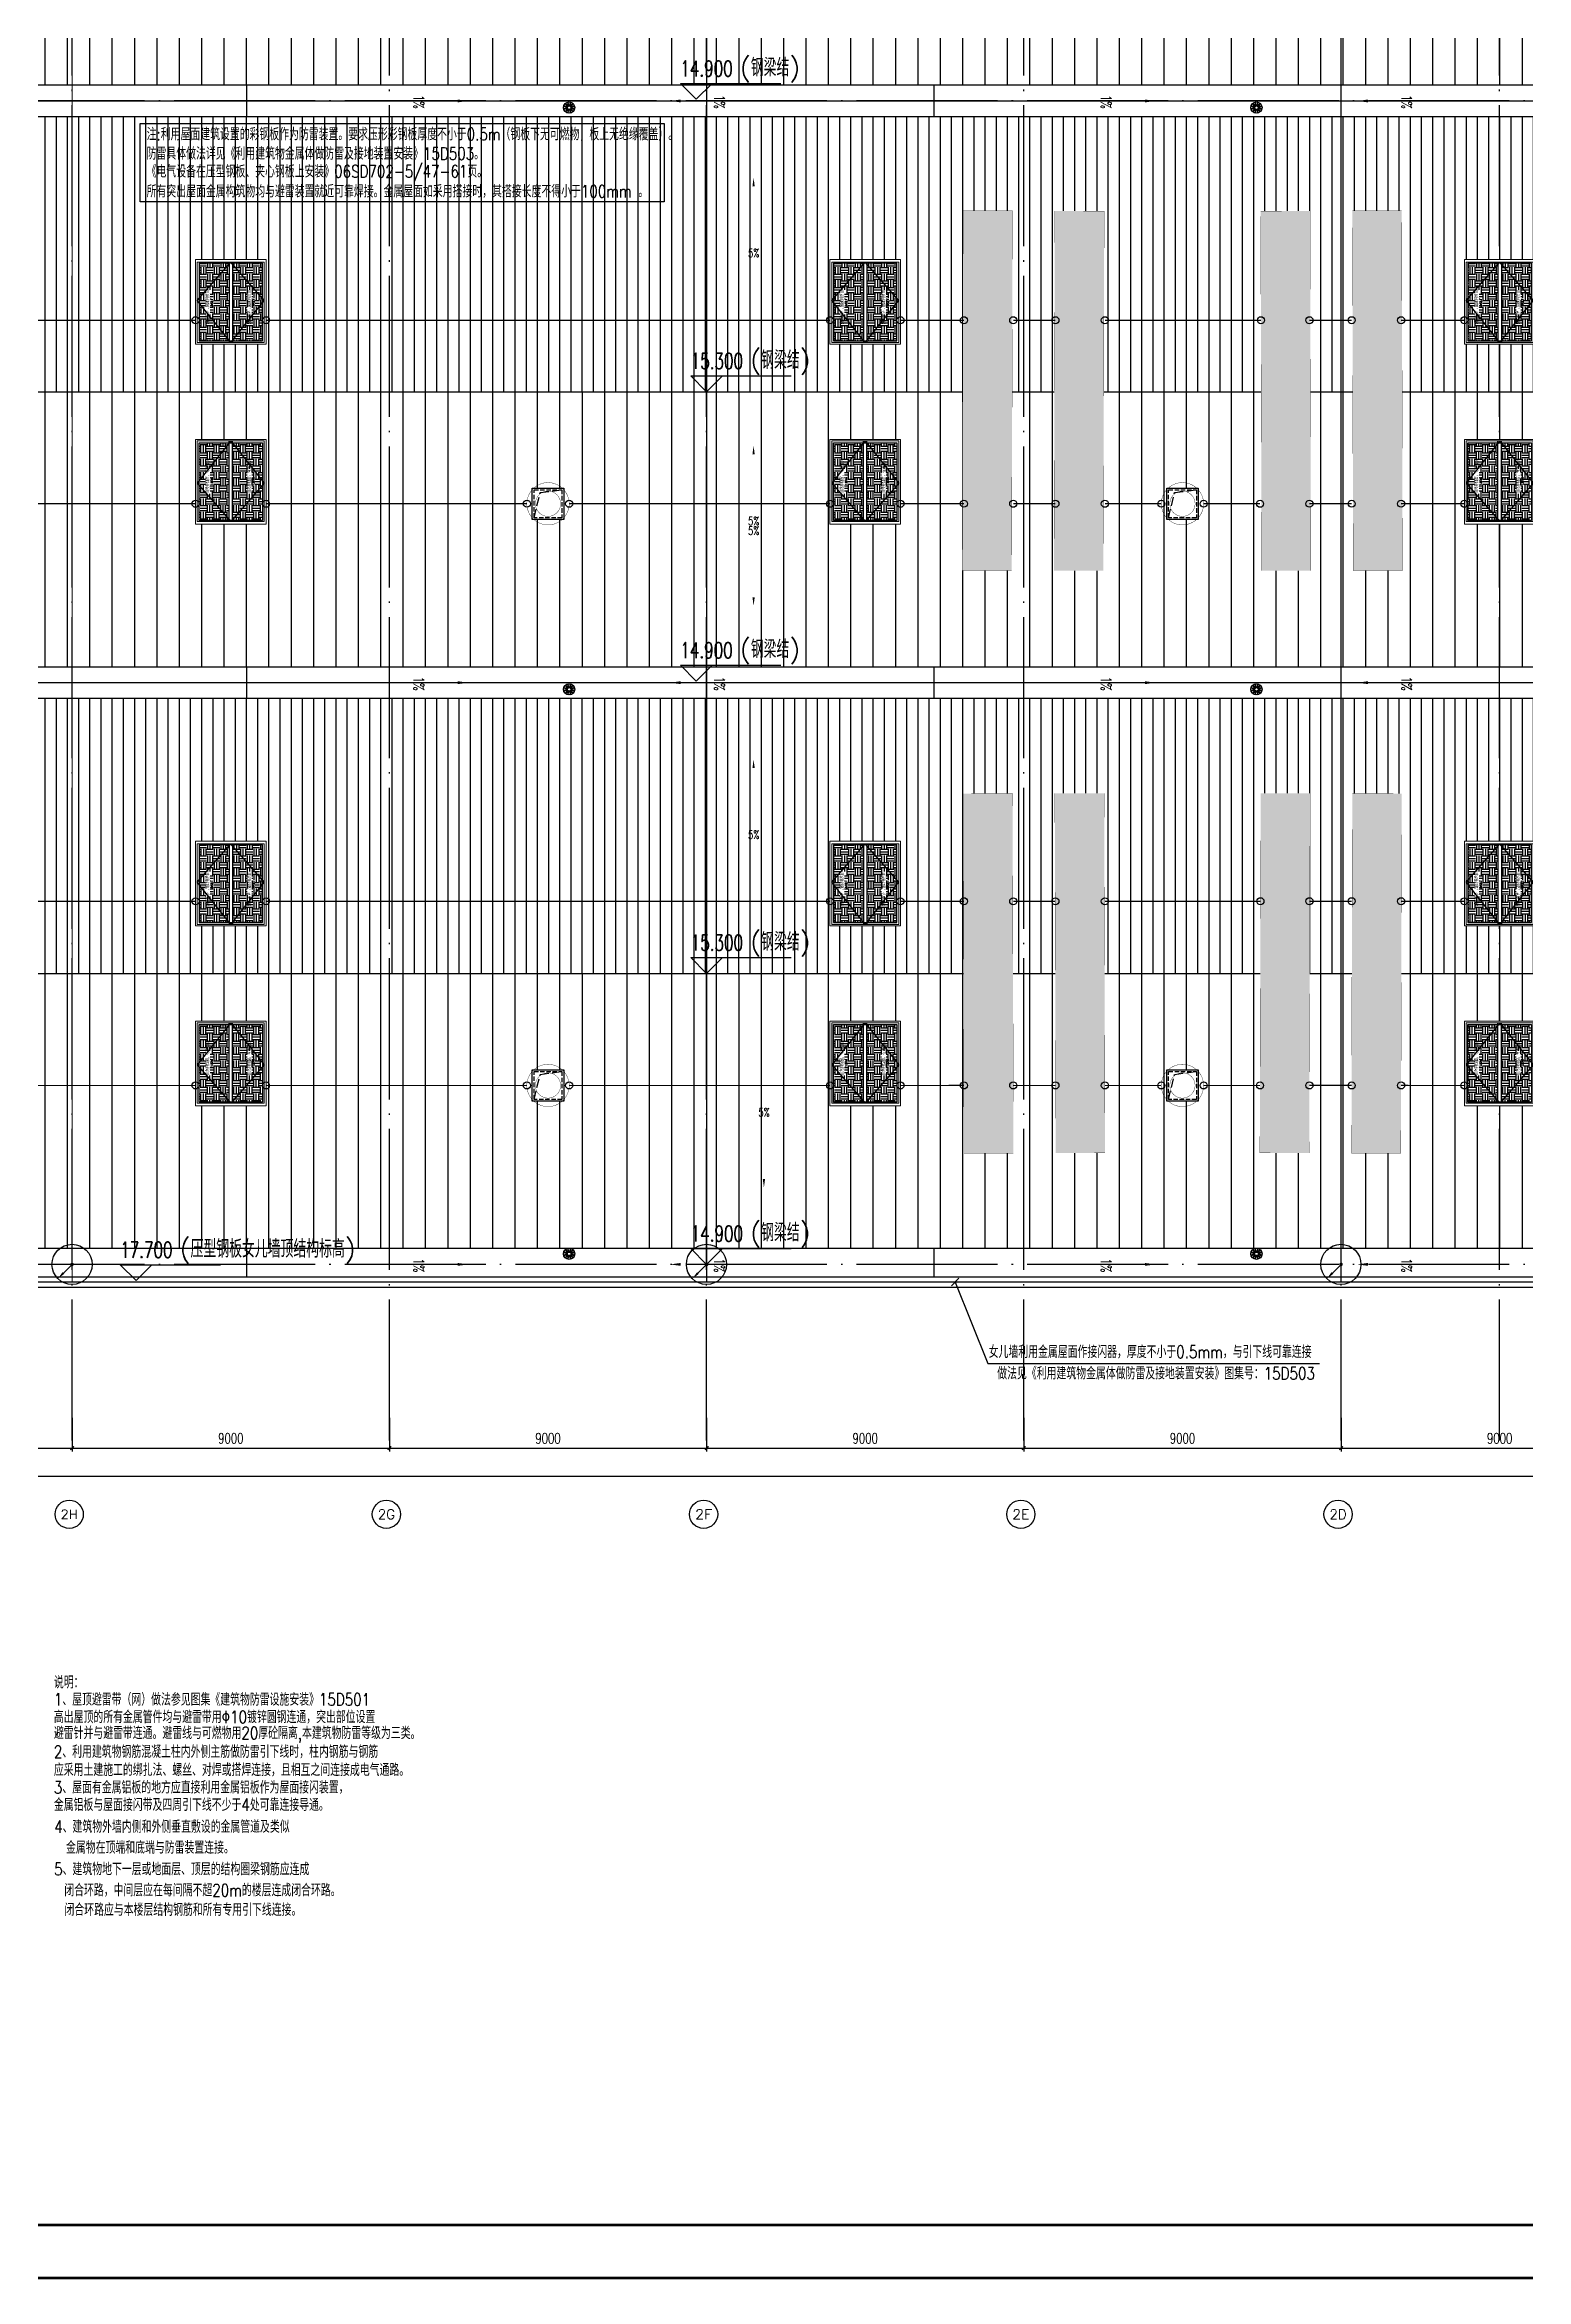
# Model space of a CAD drawing. Extents: x -1396510 to 1250330, y -1892470 to 1623980.
# Drawn here: x -192635 to -150598, y -957638 to -894254 of the extents above; entities that cross this region are included whole.
import ezdxf
from ezdxf.enums import TextEntityAlignment as Align

# ---------------------------------------------------------------- set-up
doc = ezdxf.new("R2010")
doc.units = 0
doc.header["$LTSCALE"] = 1000
doc.header["$MEASUREMENT"] = 0
for name, pattern in [('CENTER2', [1.125, 0.75, -0.125, 0.125, -0.125]), ('DASH', [0.35, 0.25, -0.1]), ('DOTE', [2.42, 2, -0.2, 0.02, -0.2]), ('HIDDEN', [9.525, 6.35, -3.175])]:
    doc.linetypes.add(name, pattern=pattern)
doc.layers.get('Defpoints').update_dxf_attribs({"color": 210})
for name, color, linetype in [('0-cxFrame', 155, 'Continuous'), ('99平面图例外参$0$A-HATCH-2', 251, 'Continuous'), ('A-AXIS-D', 1, 'Continuous'), ('A-AXIS-DOTE', 14, 'DOTE'), ('A-AXIS-SYMB', 3, 'Continuous'), ('A-DRAIN', 142, 'Continuous'), ('A-HATCH-2', 251, 'Continuous'), ('A-LIN-V', 9, 'Continuous'), ('A-SFCE', 30, 'Continuous'), ('A-WINDOW', 140, 'Continuous'), ('AS-COLN', 6, 'Continuous'), ('AS-结构边线层', 200, 'Continuous'), ('DIM-避雷', 3, 'Continuous'), ('E-电气标注', 84, 'Continuous'), ('LWIRE', 4, 'Continuous'), ('SPACE', 7, 'Continuous'), ('SPACE_HATCH', 8, 'Continuous'), ('TEL_TEXT', 7, 'Continuous'), ('WIRE-接地', 4, 'Continuous'), ('WIRE-照明', 1, 'Continuous'), ('WIRE-避雷', 4, 'Continuous'), ('参考线', 8, 'Continuous'), ('外框', 1, 'HIDDEN'), ('暖通', 7, 'Continuous'), ('虹吸雨水斗', 6, 'Continuous')]:
    doc.layers.add(name, color=color, linetype=linetype)
doc.layers.add('0-cxText', color=131, linetype='Continuous', lineweight=25)
doc.layers.add('成型线', color=3, linetype='Continuous', lineweight=18)
doc.layers.add('A-云线2', color=3, linetype='Continuous', plot=False)
doc.layers.add('A-加建区域', color=47, linetype='Continuous', plot=False)
doc.styles.add('_TCH_AXIS', font='COMPLEX', dxfattribs={"bigfont": 'GBCBIG'})
doc.styles.add('_TCH_DIM', font='SIMPLEX', dxfattribs={"bigfont": 'GBCBIG'})
doc.styles.add('_TCH_DIM_T3', font='SIMPLEX', dxfattribs={"width": 0.705882, "bigfont": 'GBCBIG'})
doc.styles.add('_TCH_SPACE', font='SIMPLEX', dxfattribs={"height": 5, "bigfont": 'GBCBIG'})
doc.styles.add('_TEL_DIM', font='SIMPLEX', dxfattribs={"width": 0.8, "height": 3.5, "bigfont": 'HZTXT'})
doc.styles.add('cx_tuming', font='simhei.ttf')
doc.styles.add('cx_tuqian1', font='')
doc.styles.get("Standard").update_dxf_attribs({"font": 'gbenor.shx', "bigfont": 'gbcbig.shx'})
doc.styles.add('黑体', font='simhei.ttf', dxfattribs={"height": 12})
doc.styles.get('cx_tuqian1').set_extended_font_data('SimSun')
doc.dimstyles.new('_TCH_ARCH&&100', dxfattribs={"dimtxt": 297.5, "dimasz": 100, "dimexe": 100, "dimexo": 100, "dimgap": 126.25, "dimtad": 1, "dimdec": 0, "dimzin": 0, "dimdsep": 46, "dimtxsty": '_TCH_DIM_T3', "dimblk": 'ARCHTICK', "dimcen": 0.09, "dimclrt": 7, "dimazin": 2, "dimtfac": 1, "dimtdec": 0, "dimtix": 1, "dimtmove": 2, "dimatfit": 3, "dimfxl": 0, "dimtolj": 1, "dimtzin": 0, "dimarcsym": 0})
pattern_1 = [(90, (-214845.8, -722570), (-317.5, 0), [])]
pattern_2 = [(90, (-214845.8, -722570), (-635, 0), [])]
pattern_3 = [(0, (0, 0), (187.5, 187.5), [187.5, -187.5]), (0, (0, 70.31), (187.5, 187.5), [187.5, -187.5]), (0, (0, 140.62), (187.5, 187.5), [187.5, -187.5]), (90, (23.44, 164.06), (-187.5, 187.5), [187.5, -187.5]), (90, (93.75, 164.06), (-187.5, 187.5), [187.5, -187.5]), (90, (164.06, 164.06), (-187.5, 187.5), [187.5, -187.5])]

# ---------------------------------------------------------------- blocks, each defined once
blk = doc.blocks.new('423213')
at = {"layer": 'A-AXIS-SYMB', "color": 8}
for p, q in [((327494, 689616), (327044, 690066)), ((327044, 690066), (329894, 690066)), ((327494, 689616), (327944, 690066))]:
    blk.add_line(p, q, dxfattribs=at)
at = {"layer": 'A-AXIS-SYMB', "color": 7, "style": '_TCH_DIM', "width": 0.705882}
blk.add_text('14.900', height=446.2, dxfattribs=at).set_placement((327043, 690266))
at = {"layer": 'A-AXIS-SYMB', "color": 7, "style": '_TCH_DIM'}
blk.add_text('(钢梁结)', height=506.4, dxfattribs=at).set_placement((328738, 690266))
blk = doc.blocks.new('w4243')
at = {"layer": 'A-AXIS-SYMB', "color": 8}
for p, q in [((327787, 697820), (327337, 698270)), ((327337, 698270), (330187, 698270)), ((327787, 697820), (328237, 698270))]:
    blk.add_line(p, q, dxfattribs=at)
at = {"layer": 'A-AXIS-SYMB', "color": 7, "style": '_TCH_DIM', "width": 0.705882}
blk.add_text('15.300', height=446.2, dxfattribs=at).set_placement((327337, 698470))
at = {"layer": 'A-AXIS-SYMB', "color": 7, "style": '_TCH_DIM'}
blk.add_text('(钢梁结)', height=506.4, dxfattribs=at).set_placement((329032, 698470))
blk = doc.blocks.new('“奔腾”虹吸雨水斗')
at = {"layer": '虹吸雨水斗', "color": 8, "lineweight": 25}
for p, q in [((946944, 86685), (947028, 86658)), ((947028, 86641), (946944, 86614)), ((947032, 86673), (946946, 86692)), ((946946, 86607), (947032, 86625)), ((946982, 86753), (947040, 86688)), ((947040, 86611), (946982, 86546)), ((947052, 86699), (946987, 86758)), ((946987, 86541), (947052, 86600)), ((947048, 86793), (947066, 86707)), ((947082, 86711), (947055, 86795)), ((947125, 86795), (947098, 86711)), ((947114, 86707), (947132, 86793)), ((947194, 86758), (947128, 86699)), ((947128, 86600), (947194, 86541)), ((947140, 86688), (947199, 86753)), ((947199, 86546), (947140, 86611)), ((947234, 86692), (947148, 86673)), ((947148, 86625), (947234, 86607)), ((947152, 86658), (947236, 86685)), ((947236, 86614), (947152, 86641)), ((947066, 86592), (947048, 86506)), ((947055, 86504), (947082, 86587)), ((947098, 86587), (947125, 86504)), ((947132, 86506), (947114, 86592))]:
    blk.add_line(p, q, dxfattribs=at)
for radius in [150, 47.6]:
    blk.add_circle((947090, 86649), radius, dxfattribs=at)
for centre, start, end in [((947025, 86649), 291.63817, 68.36747), ((947034, 86682), 261.63817, 38.36747), ((947034, 86617), 321.63817, 98.36747), ((947057, 86706), 231.63817, 8.36747), ((947057, 86593), 351.63817, 128.36747), ((947090, 86715), 201.63817, 338.36747), ((947123, 86706), 171.63817, 308.36747), ((947123, 86593), 51.63817, 188.36747), ((947147, 86682), 141.63817, 278.36747), ((947147, 86617), 81.63817, 218.36747), ((947155, 86649), 111.63817, 248.36747), ((947090, 86584), 21.63817, 158.36747)]:
    blk.add_arc(centre, 8.82, start, end, dxfattribs=at)
blk = doc.blocks.new('w4234233')
at = {"layer": 'A-AXIS-SYMB', "color": 8}
for points in [[(355546, 826830, 0, 0, 0), (355546, 825680, 0, 80, 0), (355546, 825980, 0, 0, 0)], [(355546, 818810, 0, 0, 0), (355546, 819960, 0, 80, 0), (355546, 819660, 0, 0, 0)]]:
    blk.add_lwpolyline(points, format="xyseb", dxfattribs=at)
at = {"layer": 'A-AXIS-SYMB', "color": 7, "style": '_TCH_DIM', "width": 0.705882}
for p in [(355376, 826935), (355376, 818407)]:
    blk.add_text('1%%%', height=297.5, dxfattribs=at).set_placement(p)
blk = doc.blocks.new('w42343eeee')
blk.add_wipeout([(367285, 568212), (365883, 568215), (365906, 578415), (367306, 578412)]).dxf.layer = '参考线'
at = {"layer": '99平面图例外参$0$A-HATCH-2'}
h = blk.add_hatch(dxfattribs=at)
h.set_pattern_fill('ANSI33', color=256, scale=75)
h.set_pattern_definition([(45, (1135667.22, 924695.12), (-168.3798, 168.3798), []), (45, (1135835.6, 924695.12), (-168.3798, 168.3798), [119.0625, -59.53125])])
h.paths.add_polyline_path([(366843, 550430), (365843, 550432)])
h.paths.add_polyline_path([(365906, 578415), (367306, 578412), (367283, 568212), (365883, 568215)])
at = {"layer": 'E-电气标注', "color": 1, "const_width": 5}
blk.add_lwpolyline([(365906, 578415), (365883, 568215), (367283, 568212), (367306, 578412)], close=True, dxfattribs=at)
blk = doc.blocks.new('44')
blk.add_wipeout([(277496, 745320), (279896, 745320), (279896, 747320), (277496, 747320)]).dxf.layer = '参考线'
at = {"layer": 'SPACE_HATCH'}
h = blk.add_hatch(dxfattribs=at)
h.set_pattern_fill('土壤', color=8, scale=50, style=0)
h.set_pattern_definition(pattern_3)
h.paths.add_polyline_path([(277596, 746370), (279796, 746370), (279796, 747220), (277596, 747220)])
h.paths.add_polyline_path([(278352, 746904), (279057, 746904), (279057, 747034), (278352, 747034)])
h.paths.add_polyline_path([(278591, 746811), (278817, 746811), (278817, 746895), (278591, 746895)])
h = blk.add_hatch(dxfattribs=at)
h.set_pattern_fill('土壤', color=8, scale=50, style=0)
h.set_pattern_definition(pattern_3)
h.paths.add_polyline_path([(277596, 746270), (279796, 746270), (279796, 745420), (277596, 745420)])
h.paths.add_polyline_path([(278352, 745724), (279057, 745724), (279057, 745854), (278352, 745854)])
h.paths.add_polyline_path([(278591, 745631), (278817, 745631), (278817, 745715), (278591, 745715)])
at = {"color": 2}
for p, q in [((277566, 746370), (279851, 746370)), ((277566, 746270), (279851, 746270))]:
    blk.add_line(p, q, dxfattribs=at)
at = {"layer": 'A-SFCE'}
blk.add_lwpolyline([(277596, 747220), (279796, 747220), (279796, 745420), (277596, 745420)], close=True, dxfattribs=at)
at = {"layer": '外框', "color": 8}
for points in [[(279851, 746320), (278658, 747270), (277566, 746320)], [(279851, 746320), (278658, 745370), (277566, 746320)]]:
    blk.add_lwpolyline(points, dxfattribs=at)
at = {"layer": '成型线'}
blk.add_line((279896, 745320), (279896, 747320), dxfattribs=at)
blk.add_lwpolyline([(279896, 745320), (277496, 745320), (277496, 747320), (279896, 747320)], dxfattribs=at)
blk.add_lwpolyline([(279851, 745370), (279851, 747270), (277566, 747270), (277566, 745370)], close=True, dxfattribs=at)
at = {"layer": 'SPACE', "color": 8, "style": '_TCH_SPACE'}
for p in [(278365, 746930), (278365, 745750)]:
    blk.add_text('自然排烟窗，有效面积', height=96.5, dxfattribs=at).set_placement(p)
at = {"layer": 'SPACE', "color": 8, "style": '_TCH_SPACE', "width": 0.705882}
for s, height, p in [('1.87m', 59.5, (278600, 746828)), ('2', 29.8, (278792, 746863)), ('1.87m', 59.5, (278600, 745648)), ('2', 29.8, (278792, 745683))]:
    blk.add_text(s, height=height, dxfattribs=at).set_placement(p)
blk = doc.blocks.new('eeee')
at = {"layer": 'A-LIN-V'}
blk.add_blockref('44', (16550, 81000), dxfattribs=at)
at = {"layer": 'A-LIN-V', "xscale": -0.9999999999999998}
blk.add_blockref('44', (579042, 81000), dxfattribs=at)
blk = doc.blocks.new('fengji')
blk.add_wipeout([(-445, 445), (445, 445), (445, -445), (-445, -445)]).dxf.layer = '参考线'
at = {"layer": 'A-HATCH-2', "color": 8, "const_width": 10}
for points in [[(0, -600, -1), (0, 600, -1)], [(0, -600, 1), (0, 600, 1)]]:
    blk.add_lwpolyline(points, format="xyb", dxfattribs=at)
at = {"layer": 'A-HATCH-2', "color": 8, "linetype": 'DASH', "const_width": 10}
for points in [[(0, -358, -1), (0, 358, -1)], [(0, -358, 1), (0, 358, 1)]]:
    blk.add_lwpolyline(points, format="xyb", dxfattribs=at)
at = {"layer": 'AS-COLN', "ltscale": 0.5}
blk.add_lwpolyline([(-445, 445), (445, 445), (445, -445), (-445, -445)], close=True, dxfattribs=at)
at = {"layer": 'AS-COLN', "linetype": 'DASH', "ltscale": 0.5}
blk.add_lwpolyline([(-395, 395), (395, 395), (395, -395), (-395, -395)], close=True, dxfattribs=at)
at = {"layer": 'AS-结构边线层', "color": 8, "linetype": 'DASH'}
blk.add_lwpolyline([(395, 395), (225, -315), (-395, -395)], dxfattribs=at)
blk = doc.blocks.new('_ArchTick')
at = {"color": 0, "linetype": 'ByBlock', "const_width": 0.4}
blk.add_lwpolyline([(-0.5, -0.5), (0.5, 0.5)], dxfattribs=at)
blk = doc.blocks.new('*D5869')
at = {"layer": 'A-AXIS-D', "color": 0, "lineweight": -2, "transparency": 16777216}
for p, q in [((84300, -86850), (84300, -87810)), ((93300, -86850), (93300, -87810)), ((84300, -87710), (93300, -87710))]:
    blk.add_line(p, q, dxfattribs=at)
at = {"layer": 'Defpoints', "color": 0, "transparency": 16777216}
for p in [(84300, -86750), (93300, -86750), (93300, -87710)]:
    blk.add_point(p, dxfattribs=at)
at = {"layer": 'A-AXIS-D', "color": 0, "lineweight": -2, "transparency": 16777216, "xscale": 100, "yscale": 100, "zscale": 100, "rotation": 180}
blk.add_blockref('_ArchTick', (84300, -87710), dxfattribs=at)
at = {"layer": 'A-AXIS-D', "color": 0, "lineweight": -2, "transparency": 16777216, "xscale": 100, "yscale": 100, "zscale": 100}
blk.add_blockref('_ArchTick', (93300, -87710), dxfattribs=at)
at = {"layer": 'A-AXIS-D', "color": 7, "transparency": 16777216, "insert": (88800, -87435), "char_height": 297.5, "attachment_point": 5, "style": '_TCH_DIM_T3'}
blk.add_mtext('\\A1;9000', dxfattribs=at)
blk = doc.blocks.new('*D5870')
at = {"layer": 'A-AXIS-D', "color": 0, "lineweight": -2, "transparency": 16777216}
for p, q in [((93300, -86850), (93300, -87810)), ((102300, -86850), (102300, -87810)), ((93300, -87710), (102300, -87710))]:
    blk.add_line(p, q, dxfattribs=at)
at = {"layer": 'Defpoints', "color": 0, "transparency": 16777216}
for p in [(93300, -86750), (102300, -86750), (102300, -87710)]:
    blk.add_point(p, dxfattribs=at)
at = {"layer": 'A-AXIS-D', "color": 0, "lineweight": -2, "transparency": 16777216, "xscale": 100, "yscale": 100, "zscale": 100, "rotation": 180}
blk.add_blockref('_ArchTick', (93300, -87710), dxfattribs=at)
at = {"layer": 'A-AXIS-D', "color": 0, "lineweight": -2, "transparency": 16777216, "xscale": 100, "yscale": 100, "zscale": 100}
blk.add_blockref('_ArchTick', (102300, -87710), dxfattribs=at)
at = {"layer": 'A-AXIS-D', "color": 7, "transparency": 16777216, "insert": (97800, -87435), "char_height": 297.5, "attachment_point": 5, "style": '_TCH_DIM_T3'}
blk.add_mtext('\\A1;9000', dxfattribs=at)
blk = doc.blocks.new('*D5871')
at = {"layer": 'A-AXIS-D', "color": 0, "lineweight": -2, "transparency": 16777216}
for p, q in [((102300, -86850), (102300, -87810)), ((111300, -86850), (111300, -87810)), ((102300, -87710), (111300, -87710))]:
    blk.add_line(p, q, dxfattribs=at)
at = {"layer": 'Defpoints', "color": 0, "transparency": 16777216}
for p in [(102300, -86750), (111300, -86750), (111300, -87710)]:
    blk.add_point(p, dxfattribs=at)
at = {"layer": 'A-AXIS-D', "color": 0, "lineweight": -2, "transparency": 16777216, "xscale": 100, "yscale": 100, "zscale": 100, "rotation": 180}
blk.add_blockref('_ArchTick', (102300, -87710), dxfattribs=at)
at = {"layer": 'A-AXIS-D', "color": 0, "lineweight": -2, "transparency": 16777216, "xscale": 100, "yscale": 100, "zscale": 100}
blk.add_blockref('_ArchTick', (111300, -87710), dxfattribs=at)
at = {"layer": 'A-AXIS-D', "color": 7, "transparency": 16777216, "insert": (106800, -87435), "char_height": 297.5, "attachment_point": 5, "style": '_TCH_DIM_T3'}
blk.add_mtext('\\A1;9000', dxfattribs=at)
blk = doc.blocks.new('*D5872')
at = {"layer": 'A-AXIS-D', "color": 0, "lineweight": -2, "transparency": 16777216}
for p, q in [((111300, -86850), (111300, -87810)), ((120300, -86850), (120300, -87810)), ((111300, -87710), (120300, -87710))]:
    blk.add_line(p, q, dxfattribs=at)
at = {"layer": 'Defpoints', "color": 0, "transparency": 16777216}
for p in [(111300, -86750), (120300, -86750), (120300, -87710)]:
    blk.add_point(p, dxfattribs=at)
at = {"layer": 'A-AXIS-D', "color": 0, "lineweight": -2, "transparency": 16777216, "xscale": 100, "yscale": 100, "zscale": 100, "rotation": 180}
blk.add_blockref('_ArchTick', (111300, -87710), dxfattribs=at)
at = {"layer": 'A-AXIS-D', "color": 0, "lineweight": -2, "transparency": 16777216, "xscale": 100, "yscale": 100, "zscale": 100}
blk.add_blockref('_ArchTick', (120300, -87710), dxfattribs=at)
at = {"layer": 'A-AXIS-D', "color": 7, "transparency": 16777216, "insert": (115800, -87435), "char_height": 297.5, "attachment_point": 5, "style": '_TCH_DIM_T3'}
blk.add_mtext('\\A1;9000', dxfattribs=at)
blk = doc.blocks.new('*D5873')
at = {"layer": 'A-AXIS-D', "color": 0, "lineweight": -2, "transparency": 16777216}
for p, q in [((120300, -86850), (120300, -87810)), ((129300, -86850), (129300, -87810)), ((120300, -87710), (129300, -87710))]:
    blk.add_line(p, q, dxfattribs=at)
at = {"layer": 'Defpoints', "color": 0, "transparency": 16777216}
for p in [(120300, -86750), (129300, -86750), (129300, -87710)]:
    blk.add_point(p, dxfattribs=at)
at = {"layer": 'A-AXIS-D', "color": 0, "lineweight": -2, "transparency": 16777216, "xscale": 100, "yscale": 100, "zscale": 100, "rotation": 180}
blk.add_blockref('_ArchTick', (120300, -87710), dxfattribs=at)
at = {"layer": 'A-AXIS-D', "color": 0, "lineweight": -2, "transparency": 16777216, "xscale": 100, "yscale": 100, "zscale": 100}
blk.add_blockref('_ArchTick', (129300, -87710), dxfattribs=at)
at = {"layer": 'A-AXIS-D', "color": 7, "transparency": 16777216, "insert": (124800, -87435), "char_height": 297.5, "attachment_point": 5, "style": '_TCH_DIM_T3'}
blk.add_mtext('\\A1;9000', dxfattribs=at)
blk = doc.blocks.new('*D5874')
at = {"layer": 'A-AXIS-D', "color": 0, "lineweight": -2, "transparency": 16777216}
for p, q in [((129300, -86850), (129300, -87810)), ((138300, -86850), (138300, -87810)), ((129300, -87710), (138300, -87710))]:
    blk.add_line(p, q, dxfattribs=at)
at = {"layer": 'Defpoints', "color": 0, "transparency": 16777216}
for p in [(129300, -86750), (138300, -86750), (138300, -87710)]:
    blk.add_point(p, dxfattribs=at)
at = {"layer": 'A-AXIS-D', "color": 0, "lineweight": -2, "transparency": 16777216, "xscale": 100, "yscale": 100, "zscale": 100, "rotation": 180}
blk.add_blockref('_ArchTick', (129300, -87710), dxfattribs=at)
at = {"layer": 'A-AXIS-D', "color": 0, "lineweight": -2, "transparency": 16777216, "xscale": 100, "yscale": 100, "zscale": 100}
blk.add_blockref('_ArchTick', (138300, -87710), dxfattribs=at)
at = {"layer": 'A-AXIS-D', "color": 7, "transparency": 16777216, "insert": (133800, -87435), "char_height": 297.5, "attachment_point": 5, "style": '_TCH_DIM_T3'}
blk.add_mtext('\\A1;9000', dxfattribs=at)
blk = doc.blocks.new('*D5878')
at = {"layer": 'A-AXIS-D', "color": 0, "lineweight": -2, "transparency": 16777216}
for p, q in [((-900, -86950), (-900, -88610)), ((157100, -86950), (157100, -88610)), ((-900, -88510), (157100, -88510))]:
    blk.add_line(p, q, dxfattribs=at)
at = {"layer": 'Defpoints', "color": 0, "transparency": 16777216}
for p in [(-900, -86850), (157100, -86850), (157100, -88510)]:
    blk.add_point(p, dxfattribs=at)
at = {"layer": 'A-AXIS-D', "color": 0, "lineweight": -2, "transparency": 16777216, "xscale": 100, "yscale": 100, "zscale": 100, "rotation": 180}
blk.add_blockref('_ArchTick', (-900, -88510), dxfattribs=at)
at = {"layer": 'A-AXIS-D', "color": 0, "lineweight": -2, "transparency": 16777216, "xscale": 100, "yscale": 100, "zscale": 100}
blk.add_blockref('_ArchTick', (157100, -88510), dxfattribs=at)
at = {"layer": 'A-AXIS-D', "color": 7, "transparency": 16777216, "insert": (78100, -88235), "char_height": 297.5, "attachment_point": 5, "style": '_TCH_DIM_T3'}
blk.add_mtext('\\A1;158000', dxfattribs=at)
blk = doc.blocks.new('$TelecSys$00000080')
for p, q in [((-0.7, -0.7), (0, 0)), ((0.1, 0.1), (0.1, 0.1)), ((-0.1, -0.1), (-0.1, -0.1))]:
    blk.add_line(p, q)
at = {"const_width": 0.142}
blk.add_lwpolyline([(0.07, 0, 1), (-0.07, 0, 1)], format="xyb", close=True, dxfattribs=at)
blk.add_solid([(-0.63, -0.77), (-0.77, -0.63), (-1.15, -1.15)])
at = {"width": 0.8, "flags": 9}
blk.add_attdef('A', (0, 0), '', height=0.00002, rotation=180, dxfattribs=at)
blk = doc.blocks.new('$TelecSys$00000010')
blk.add_circle((0, 0, 0), 1)
blk = doc.blocks.new('TK22.A0+1 L(Dragon)')
at = {"layer": '0-cxFrame', "color": 7, "const_width": 0.5}
blk.add_lwpolyline([(0, 0), (-1485, 0), (-1485, 841), (0, 841)], close=True, dxfattribs=at)
at = {"layer": '0-cxFrame', "const_width": 0.5}
blk.add_lwpolyline([(-80, 10), (-1465, 10), (-1465, 831), (-80, 831)], close=True, dxfattribs=at)
at = {"style": '黑体', "flags": 4}
blk.add_attdef('图幅', text='', height=3.3, dxfattribs=at).set_placement((-40, 3), align=Align.RIGHT)
at = {"layer": '0-cxText', "flags": 4}
for tag, height, style, p in [('建设单位', 3.5, 'cx_tuming', (-45, 240)), ('项目名称', 3.5, 'cx_tuming', (-45, 210)), ('子项名称', 3.5, 'cx_tuming', (-45, 180)), ('工程编号', 3.3, 'cx_tuqian1', (-35, 165)), ('图名1', 3.5, 'cx_tuming', (-45, 87)), ('图名2', 3.5, 'cx_tuming', (-45, 79)), ('图名3', 3.5, 'cx_tuming', (-45, 71)), ('出图日期', 3.3, 'cx_tuqian1', (-39, 60)), ('专业', 3.3, 'cx_tuqian1', (-55, 52)), ('图号', 3.3, 'cx_tuqian1', (-55, 44)), ('版次', 3.3, 'cx_tuqian1', (-20, 44))]:
    blk.add_attdef(tag, text='', height=height, dxfattribs=dict(at, style=style)).set_placement(p, align=Align.MIDDLE)
at = {"layer": 'Defpoints', "color": 6, "flags": 4}
for tag, height, style, p in [('tufu', 3.3, '黑体', (-12, 12)), ('dwfname', 4, 'cx_tuqian1', (-80, 3))]:
    blk.add_attdef(tag, text='', height=height, dxfattribs=dict(at, style=style)).set_placement(p, align=Align.RIGHT)
blk = doc.blocks.new('世赫2#厂房屋顶0821')
at = {"layer": 'A-HATCH-2'}
h = blk.add_hatch(dxfattribs=at)
h.set_pattern_fill('ANSI31', color=256, scale=400, angle=45)
h.set_pattern_definition(pattern_2)
h.paths.add_polyline_path([(19034.2, -41250), (151569.9, -41250), (156800, -41250), (156800, -49050), (5504.5, -49050), (8034.7, -41250), (22714.2, -41250)])
h = blk.add_hatch(dxfattribs=at)
h.set_pattern_fill('ANSI31', color=256, scale=200, angle=45)
h.set_pattern_definition(pattern_1)
h.paths.add_polyline_path([(19034.2, -57750), (151569.9, -57750), (156800, -57750), (156800, -49950), (5212.5, -49950), (2682.3, -57750), (22714.2, -57750)])
h = blk.add_hatch(dxfattribs=at)
h.set_pattern_fill('ANSI31', color=256, scale=400, angle=45)
h.set_pattern_definition(pattern_2)
h.paths.add_polyline_path([(19034.2, -57750), (151569.9, -57750), (156800, -57750), (156800, -65550), (152.1, -65550), (2682.3, -57750), (22714.2, -57750)])
h = blk.add_hatch(dxfattribs=at)
h.set_pattern_fill('ANSI31', color=256, scale=200, angle=45)
h.set_pattern_definition(pattern_1)
h.paths.add_polyline_path([(19034.2, -74250), (151569.9, -74250), (156800, -74250), (156800, -66450), (-300, -66450), (-300, -68300), (-600, -68300), (-600, -74225), (22714.2, -74250)])
h = blk.add_hatch(dxfattribs=at)
h.set_pattern_fill('ANSI31', color=256, scale=400, angle=45)
h.set_pattern_definition(pattern_2)
h.paths.add_polyline_path([(19034.2, -74250), (151569.9, -74250), (156800, -74250), (156800, -82050), (-600, -82050), (-600, -74250), (22714.2, -74250)])
at = {"layer": 'A-AXIS-D'}
for centre in [(93215.1, -89588.9), (102215.1, -89588.9), (111215.1, -89588.9)]:
    blk.add_circle(centre, 400, dxfattribs=at)
at = {"layer": 'A-AXIS-DOTE', "color": 8, "ltscale": 2}
for p, q in [((93300, -87498.9), (93300, 6300)), ((102300, -87498.9), (102300, 6300)), ((111300, -87498.9), (111300, 6300)), ((120300, -87498.9), (120300, 6300)), ((129300, -87498.9), (129300, 6300)), ((133800, -87498.9), (133800, 6300)), ((163114.2, -49500), (-11095.8, -49500)), ((165204.2, -66000), (-11095.8, -66000)), ((163114.2, -82500), (-11095.8, -82500))]:
    blk.add_line(p, q, dxfattribs=at)
at = {"layer": 'A-AXIS-SYMB', "color": 8}
for p, q in [((95111.6, -82960), (94661.6, -82510)), ((94661.6, -82510), (97511.6, -82510)), ((95111.6, -82960), (95561.6, -82510))]:
    blk.add_line(p, q, dxfattribs=at)
for points in [[(112632.6, -53610, 0, 0, 0), (112632.6, -51680, 0, 64, 0), (112632.6, -51920, 0, 0, 0)], [(112632.6, -53610, 0, 0, 0), (112632.6, -51680, 0, 64, 0), (112632.6, -51920, 0, 0, 0)], [(112632.6, -61210, 0, 0, 0), (112632.6, -59280, 0, 64, 0), (112632.6, -59520, 0, 0, 0)], [(112632.6, -61890, 0, 0, 0), (112632.6, -63820, 0, 64, 0), (112632.6, -63580, 0, 0, 0)], [(112632.6, -70110, 0, 0, 0), (112632.6, -68180, 0, 64, 0), (112632.6, -68420, 0, 0, 0)], [(112925.7, -78390, 0, 0, 0), (112925.7, -80320, 0, 64, 0), (112925.7, -80080, 0, 0, 0)]]:
    blk.add_lwpolyline(points, format="xyseb", dxfattribs=at)
at = {"layer": 'A-DRAIN'}
for p, q in [((98250, -49050), (98250, -49950)), ((117750, -49050), (117750, -49950)), ((98250, -65550), (98250, -66450)), ((117750, -65550), (117750, -66450)), ((98250, -82050), (98250, -82850)), ((117750, -82050), (117750, -82850))]:
    blk.add_line(p, q, dxfattribs=at)
at = {"layer": 'A-LIN-V'}
for points in [[(156800, -49050), (5504.5, -49050)], [(5212.5, -49950), (152.1, -65550), (156800, -65550)], [(156800, -49950), (5212.5, -49950)], [(156800, -66450), (-300, -66450)], [(156800, -82050), (-600, -82050)]]:
    blk.add_lwpolyline(points, dxfattribs=at)
at = {"layer": 'A-SFCE'}
for points in [[(-300, -68000), (-900, -68000), (-900, -83150), (157100, -83150), (157100, -83150), (157100, 650), (20575.1, 650), (-900, -65552.5), (-900, -66500)], [(-600, -68300), (-600, -82850), (156800, -82850), (156800, 350), (20793.2, 350), (-600, -65600), (-600, -66200)], [(1946.4, -57750), (156800, -57750)], [(-600, -74250), (156800, -74250)]]:
    blk.add_lwpolyline(points, dxfattribs=at)
at = {"layer": 'A-WINDOW', "color": 8}
for name, p in [('423213', (-216487.4, -739070)), ('w4243', (-216487.4, -755570)), ('w4243', (-216487.4, -755570)), ('423213', (-216487.4, -755570)), ('w4243', (-216487.4, -772070)), ('423213', (-216194.3, -772115.7))]:
    blk.add_blockref(name, p, dxfattribs=at)
at = {"layer": 'A-加建区域', "color": 8, "rotation": 270}
for p in [(-715420, 306045.8), (-695920, 306045.8), (-715420, 289545.8), (-695920, 289545.8), (-715420, 273045.8), (-695920, 273045.8)]:
    blk.add_blockref('w4234233', p, dxfattribs=at)
at = {"layer": '虹吸雨水斗', "xscale": 1.061320754715, "yscale": 1.061320754715, "zscale": 1.061320754715}
for p in [(-897766.3, -141651.1), (-878266.3, -141651.1), (-897766.3, -158151.1), (-878266.3, -158151.1), (-897766.3, -174162.8), (-878266.3, -174162.8)]:
    blk.add_blockref('“奔腾”虹吸雨水斗', p, dxfattribs=at)
at = {"layer": 'A-AXIS-D', "color": 7, "style": '_TCH_AXIS'}
for s, height, p, p2 in [('2H', 260.31, (92967.2, -89719), (93463, -89719)), ('2G', 270.86, (101970, -89724.3), (102460.2, -89724.3)), ('2F', 282.17, (110973.2, -89730), (111457, -89730))]:
    blk.add_text(s, height=height, dxfattribs=at).set_placement(p, p2, align=Align.FIT)
at = {"layer": 'A-AXIS-SYMB', "color": 7, "style": '_TCH_DIM', "width": 0.705882}
for s, height, p in [('5%', 238, (112480.6, -53932)), ('5%', 238, (112480.6, -53932)), ('5%', 238, (112480.6, -61532)), ('5%', 238, (112480.6, -61806)), ('5%', 238, (112480.6, -70432)), ('5%', 238, (112773.7, -78306)), ('17.700', 446.25, (94660.8, -82310))]:
    blk.add_text(s, height=height, dxfattribs=at).set_placement(p)
at = {"layer": 'A-AXIS-SYMB', "color": 7, "style": '_TCH_DIM'}
blk.add_text('(压型钢板女儿墙顶结构标高)', height=506.383, dxfattribs=at).set_placement((96355.8, -82310))
at = {"layer": 'A-AXIS-D'}
for base, p1, p2, picture, middle in [((93300, -87710), (84300, -86750), (93300, -86750), '*D5869', (88800, -87435)), ((102300, -87710), (93300, -86750), (102300, -86750), '*D5870', (97800, -87435)), ((111300, -87710), (102300, -86750), (111300, -86750), '*D5871', (106800, -87435))]:
    dim = blk.add_linear_dim(base=base, p1=p1, p2=p2, angle=0, dimstyle='_TCH_ARCH&&100', dxfattribs=at)
    dim.commit()
    dim.dimension.update_dxf_attribs({"geometry": picture, "text_midpoint": middle, "dimtype": 161})
at = {"layer": 'A-SFCE', "xscale": -1}
for p in [(485886, -647558.6), (488486, -647552.7)]:
    blk.add_blockref('w42343eeee', p, dxfattribs=at)
at = {"layer": 'A-SFCE'}
for p in [(-238886, -647552.7), (-236286, -647558.6)]:
    blk.add_blockref('w42343eeee', p, dxfattribs=at)
at = {"layer": 'A-WINDOW', "rotation": 90}
for p in [(925120.1, -355545.8), (943120.1, -355545.8), (961120.1, -355545.8), (925120.1, -372045.8), (943120.1, -372045.8), (961120.1, -372045.8)]:
    blk.add_blockref('eeee', p, dxfattribs=at)
at = {"layer": '暖通', "rotation": 180}
for p in [(106800, -60925), (124800, -60925), (106800, -77425), (124800, -77425)]:
    blk.add_blockref('fengji', p, dxfattribs=at)
at = {"layer": 'A-AXIS-D'}
for centre in [(120215.1, -89588.9), (129215.1, -89588.9)]:
    blk.add_circle(centre, 400, dxfattribs=at)
at = {"layer": 'A-SFCE'}
for p in [(-247327.1, -631031), (-244727.1, -631036.9)]:
    blk.add_blockref('w42343eeee', p, dxfattribs=at)
at = {"layer": 'A-SFCE', "xscale": -1}
for p in [(494327.1, -631036.9), (496927.1, -631031)]:
    blk.add_blockref('w42343eeee', p, dxfattribs=at)
at = {"layer": 'A-AXIS-D', "color": 7, "style": '_TCH_AXIS'}
for s, height, p, p2 in [('2E', 282.17, (119973.2, -89730), (120457, -89730)), ('2D', 276.42, (128971.6, -89727.1), (129458.6, -89727.1))]:
    blk.add_text(s, height=height, dxfattribs=at).set_placement(p, p2, align=Align.FIT)
at = {"layer": 'A-AXIS-D'}
for base, p1, p2, picture, middle in [((120300, -87710), (111300, -86750), (120300, -86750), '*D5872', (115800, -87435)), ((129300, -87710), (120300, -86750), (129300, -86750), '*D5873', (124800, -87435)), ((138300, -87710), (129300, -86750), (138300, -86750), '*D5874', (133800, -87435)), ((157100, -88510), (-900, -86850), (157100, -86850), '*D5878', (78100, -88235))]:
    dim = blk.add_linear_dim(base=base, p1=p1, p2=p2, angle=0, dimstyle='_TCH_ARCH&&100', dxfattribs=at)
    dim.commit()
    dim.dimension.update_dxf_attribs({"geometry": picture, "text_midpoint": middle, "dimtype": 161})
at = {"layer": 'A-SFCE'}
for p in [(-247327.1, -614531), (-244727.1, -614536.9)]:
    blk.add_blockref('w42343eeee', p, dxfattribs=at)
at = {"layer": 'A-SFCE', "xscale": -1}
for p in [(494327.1, -614536.9), (496927.1, -614531)]:
    blk.add_blockref('w42343eeee', p, dxfattribs=at)

msp = doc.modelspace()

# ---------------------------------------------------------------- block references
at = {"layer": 'A-云线2'}
msp.add_blockref('世赫2#厂房屋顶0821', (-285154.2, -846350), dxfattribs=at)

# ---------------------------------------------------------------- texts
at = {"layer": 'TEL_TEXT', "style": '_TEL_DIM', "width": 0.8}
for s, p in [('金属铝板与屋面接闪带及四周引下线不少于4处可靠连接导通。', (-192373.6, -944353.7)), ('4、建筑物外墙内侧和外侧垂直敷设的金属管道及类似', (-192365, -944974)), ('金属物在顶端和底端与防雷装置连接。', (-192028.5, -945565.5)), ('5、建筑物地下一层或地面层、顶层的结构圈梁钢筋应连成', (-192365, -946177)), ('闭合环路，中间层应在每间隔不超20m的楼层连成闭合环路。', (-192079.5, -946775.4)), ('闭合环路应与本楼层结构钢筋和所有专用引下线连接。', (-192072.2, -947330))]:
    msp.add_text(s, height=350, dxfattribs=at).set_placement(p)

# ---------------------------------------------------------------- next in the draw order: linework, layer by layer
at = {"layer": 'DIM-避雷'}
for p, q in [((-166906.1, -929456.1), (-166693.9, -929243.9)), ((-166800, -929350), (-165880, -931660)), ((-165880, -931660), (-156470, -931660))]:
    msp.add_line(p, q, dxfattribs=at)
at = {"layer": 'TEL_TEXT', "color": 1}
msp.add_lwpolyline([(-189924.2, -896491.6), (-175058.4, -896491.6), (-175058.4, -898710), (-189924.2, -898710)], close=True, dxfattribs=at)
at = {"layer": 'WIRE-接地', "linetype": 'CENTER2', "const_width": 35}
for points in [[(-191854.2, -845850), (-191854.2, -929350)], [(-173854.2, -845850), (-173854.2, -929350)], [(-155854.2, -845850), (-155854.2, -929350)], [(-280689.3, -895850), (-128204.2, -895850)], [(-285904.2, -912350), (-128204.2, -912350)]]:
    msp.add_lwpolyline(points, dxfattribs=at)
at = {"layer": 'WIRE-接地', "linetype": 'CENTER2', "const_width": 35, "elevation": 0}
for points in [[(-204354.1, -902069.9), (-188353.7, -902070.1)], [(-186354.1, -902069.8), (-170354.1, -902070.2)], [(-168354.1, -902070.1), (-166555.7, -902069.4)], [(-165155.9, -902070.1), (-163957.6, -902070.1)], [(-162555.9, -902070.1), (-158127.2, -902069.8)], [(-156750.8, -902069.5), (-155552.4, -902069.4)], [(-154150.8, -902069.5), (-152354.1, -902070.1)], [(-195754, -907275), (-188353.7, -907275.1)], [(-178954.4, -907275), (-186354.5, -907275.1)], [(-177753.8, -907275.1), (-170354.1, -907275.2)], [(-168354.1, -907275.1), (-166555.7, -907274.4)], [(-165155.9, -907275.1), (-163957.6, -907275.1)], [(-162555.9, -907275.1), (-160954.4, -907275)], [(-159754, -907275), (-158152.5, -907275.1)], [(-156750.8, -907274.5), (-155552.4, -907274.4)], [(-154150.8, -907274.5), (-152354.1, -907275.1)], [(-188354.1, -918549.9), (-204354.5, -918550.1)], [(-186354.1, -918549.8), (-170354.1, -918550.2)], [(-168354.1, -918550.1), (-166555.7, -918549.4)], [(-165155.9, -918550.1), (-163957.6, -918550.1)], [(-162555.9, -918550.1), (-158140.6, -918549.8)], [(-156750.8, -918549.5), (-155552.4, -918549.4)], [(-154150.8, -918549.5), (-152354.1, -918550.1)], [(-195754, -923775), (-188353.7, -923775.1)], [(-178954.4, -923775), (-186354.5, -923775.1)], [(-177753.8, -923775.1), (-170354.1, -923775.2)], [(-168354.1, -923775.1), (-166555.7, -923774.4)], [(-165155.9, -923775.1), (-163957.6, -923775.1)], [(-162555.9, -923775.1), (-160954.4, -923775)], [(-159754, -923775), (-158152.5, -923775.1)], [(-156750.8, -923774.5), (-155552.4, -923774.4)], [(-154150.8, -923774.5), (-152354.1, -923775.1)]]:
    msp.add_lwpolyline(points, dxfattribs=at)
at = {"layer": 'WIRE-照明', "color": 6, "linetype": 'Continuous'}
for centre in [(-191858.2, -928850), (-173858.2, -928850), (-155858.2, -928850)]:
    msp.add_circle(centre, 569.2, dxfattribs=at)
at = {"layer": 'WIRE-避雷', "linetype": 'Continuous', "const_width": 35}
msp.add_lwpolyline([(-128204.2, -929350), (-285904.2, -929350), (-285904.2, -914500), (-285604.2, -914500), (-285604.2, -912700), (-285904.2, -912700), (-285904.2, -911926.3), (-264470.1, -845850), (-128204.2, -845850), (-128204.2, -929350)], dxfattribs=at)

# ---------------------------------------------------------------- next in the draw order: block references
at = {"layer": '0-cxFrame', "xscale": 150, "yscale": 150, "zscale": 150}
msp.add_blockref('TK22.A0+1 L(Dragon)', (-96485, -957600), dxfattribs=at)
at = {"layer": 'LWIRE'}
for name, p, xscale, yscale, zscale in [('$TelecSys$00000010', (-188354.3, -902070.1, 0), 100, 100, 100), ('$TelecSys$00000010', (-186354.3, -902070.1, 0), 100, 100, 100), ('$TelecSys$00000010', (-170354.3, -902070.1, 0), 100, 100, 100), ('$TelecSys$00000010', (-168354.3, -902070.1, 0), 100, 100, 100), ('$TelecSys$00000010', (-166555.9, -902069.5, 0), 100, 100, 100), ('$TelecSys$00000010', (-165155.9, -902070.1, 0), 100, 100, 100), ('$TelecSys$00000010', (-163957.6, -902070.1, 0), 100, 100, 100), ('$TelecSys$00000010', (-162555.9, -902070.1, 0), 100, 100, 100), ('$TelecSys$00000010', (-158127.4, -902069.8), 100, 100, 100), ('$TelecSys$00000010', (-156751, -902069.5), 100, 100, 100), ('$TelecSys$00000010', (-155552.7, -902069.4), 100, 100, 100), ('$TelecSys$00000010', (-154151, -902069.5), 100, 100, 100), ('$TelecSys$00000010', (-152354.3, -902070.1, 0), 100, 100, 100), ('$TelecSys$00000010', (-188354.3, -907275.1, 0), 100, 100, 100), ('$TelecSys$00000010', (-186354.3, -907275.1, 0), 100, 100, 100), ('$TelecSys$00000010', (-178954.2, -907274.9), 100, 100, 100), ('$TelecSys$00000010', (-177754, -907275.1, 0), 100, 100, 100), ('$TelecSys$00000010', (-170354.3, -907275.1, 0), 100, 100, 100), ('$TelecSys$00000010', (-168354.3, -907275.1, 0), 100, 100, 100), ('$TelecSys$00000010', (-166555.9, -907274.5, 0), 100, 100, 100), ('$TelecSys$00000010', (-165155.9, -907275.1, 0), 100, 100, 100), ('$TelecSys$00000010', (-163957.6, -907275.1, 0), 100, 100, 100), ('$TelecSys$00000010', (-162555.9, -907275.1, 0), 100, 100, 100), ('$TelecSys$00000010', (-160954.6, -907274.9), 100, 100, 100), ('$TelecSys$00000010', (-159754.2, -907275), 100, 100, 100), ('$TelecSys$00000010', (-158152.5, -907275.1, 0), 100, 100, 100), ('$TelecSys$00000010', (-156751, -907274.5), 100, 100, 100), ('$TelecSys$00000010', (-155552.7, -907274.4), 100, 100, 100), ('$TelecSys$00000010', (-154151, -907274.5), 100, 100, 100), ('$TelecSys$00000010', (-152354.3, -907275.1, 0), 100, 100, 100), ('$TelecSys$00000010', (-188354.3, -918550.1, 0), 100, 100, 100), ('$TelecSys$00000010', (-186354.3, -918550.1, 0), 100, 100, 100), ('$TelecSys$00000010', (-170354.3, -918550.1, 0), 100, 100, 100), ('$TelecSys$00000010', (-168354.3, -918550.1, 0), 100, 100, 100), ('$TelecSys$00000010', (-166555.9, -918549.5, 0), 100, 100, 100), ('$TelecSys$00000010', (-165155.9, -918550.1, 0), 100, 100, 100), ('$TelecSys$00000010', (-163957.6, -918550.1, 0), 100, 100, 100), ('$TelecSys$00000010', (-162555.9, -918550.1, 0), 100, 100, 100), ('$TelecSys$00000010', (-158140.6, -918549.8, 0), 100, 100, 100), ('$TelecSys$00000010', (-156751, -918549.5), 100, 100, 100), ('$TelecSys$00000010', (-155552.7, -918549.4), 100, 100, 100), ('$TelecSys$00000010', (-154151, -918549.5), 100, 100, 100), ('$TelecSys$00000010', (-152354.3, -918550.1, 0), 100, 100, 100), ('$TelecSys$00000010', (-188354.3, -923775.1, 0), 100, 100, 100), ('$TelecSys$00000010', (-186354.3, -923775.1, 0), 100, 100, 100), ('$TelecSys$00000010', (-178954.2, -923774.9), 100, 100, 100), ('$TelecSys$00000010', (-177754, -923775.1, 0), 100, 100, 100), ('$TelecSys$00000010', (-170354.3, -923775.1, 0), 100, 100, 100), ('$TelecSys$00000010', (-168354.3, -923775.1, 0), 100, 100, 100), ('$TelecSys$00000010', (-166555.9, -923774.5, 0), 100, 100, 100), ('$TelecSys$00000010', (-165155.9, -923775.1, 0), 100, 100, 100), ('$TelecSys$00000010', (-163957.6, -923775.1, 0), 100, 100, 100), ('$TelecSys$00000010', (-162555.9, -923775.1, 0), 100, 100, 100), ('$TelecSys$00000010', (-160954.6, -923774.9), 100, 100, 100), ('$TelecSys$00000010', (-159754.2, -923775), 100, 100, 100), ('$TelecSys$00000010', (-158152.5, -923775.1, 0), 100, 100, 100), ('$TelecSys$00000010', (-156751, -923774.5), 100, 100, 100), ('$TelecSys$00000010', (-155552.7, -923774.4), 100, 100, 100), ('$TelecSys$00000010', (-154151, -923774.5), 100, 100, 100), ('$TelecSys$00000010', (-152354.3, -923775.1, 0), 100, 100, 100), ('$TelecSys$00000080', (-191858.2, -928850), 350, 350, 350), ('$TelecSys$00000080', (-173854.2, -928850), 350, 350, 350), ('$TelecSys$00000080', (-155854.2, -928850), 350, 350, 350)]:
    msp.add_blockref(name, p, dxfattribs=dict(at, xscale=xscale, yscale=yscale, zscale=zscale))

# ---------------------------------------------------------------- next in the draw order: texts
at = {"layer": 'DIM-避雷', "color": 7, "style": '_TEL_DIM', "width": 0.8}
for s, p in [('女儿墙利用金属屋面作接闪器，厚度不小于0.5mm，与引下线可靠连接 ', (-165850.8, -931505.4)), ('做法见《利用建筑物金属体做防雷及接地装置安装》图集号：15D503', (-165608.4, -932115))]:
    msp.add_text(s, height=350, dxfattribs=at).set_placement(p)
at = {"layer": 'TEL_TEXT', "color": 1, "style": '_TEL_DIM', "width": 0.8}
for s, p in [('注:利用屋面建筑设置的彩钢板作为防雷装置。要求压形彩钢板厚度不小于0.5m（钢板下无可燃物，板上无绝缘覆盖）。', (-189741.4, -896966.9)), ('防雷具体做法详见《利用建筑物金属体做防雷及接地装置安装》15D503。', (-189741.4, -897516.5)), ('《电气设备在压型钢板、夹心钢板上安装》06SD702-5/47-61页。', (-189741.4, -898023)), ('所有突出屋面金属构筑物均与避雷装置就近可靠焊接。金属屋面如采用搭接时，其搭接长度不得小于100mm 。', (-189741.4, -898588.3))]:
    msp.add_text(s, height=350, dxfattribs=at).set_placement(p)
at = {"layer": 'TEL_TEXT', "style": '_TEL_DIM', "width": 0.8}
for s, p in [('说明：', (-192373.6, -940879)), ('1、屋顶避雷带（网）做法参见图集《建筑物防雷设施安装》15D501 ', (-192373.6, -941366.5)), ('高出屋顶的所有金属管件均与避雷带用Φ10镀锌圆钢连通，突出部位设置', (-192373.6, -941862.9)), ('避雷针并与避雷带连通。避雷线与可燃物用20厚砼隔离,本建筑物防雷等级为三类。', (-192373.6, -942315.8)), ('2、利用建筑物钢筋混凝土柱内外侧主筋做防雷引下线时，柱内钢筋与钢筋', (-192373.6, -942847.6)), ('应采用土建施工的绑扎法、螺丝、对焊或搭焊连接，且相互之间连接成电气通路。', (-192373.6, -943362.9)), ('3、屋面有金属铝板的地方应直接利用金属铝板作为屋面接闪装置，', (-192373.6, -943859.3))]:
    msp.add_text(s, height=350, dxfattribs=at).set_placement(p)

doc.saveas('drawing.dxf')
